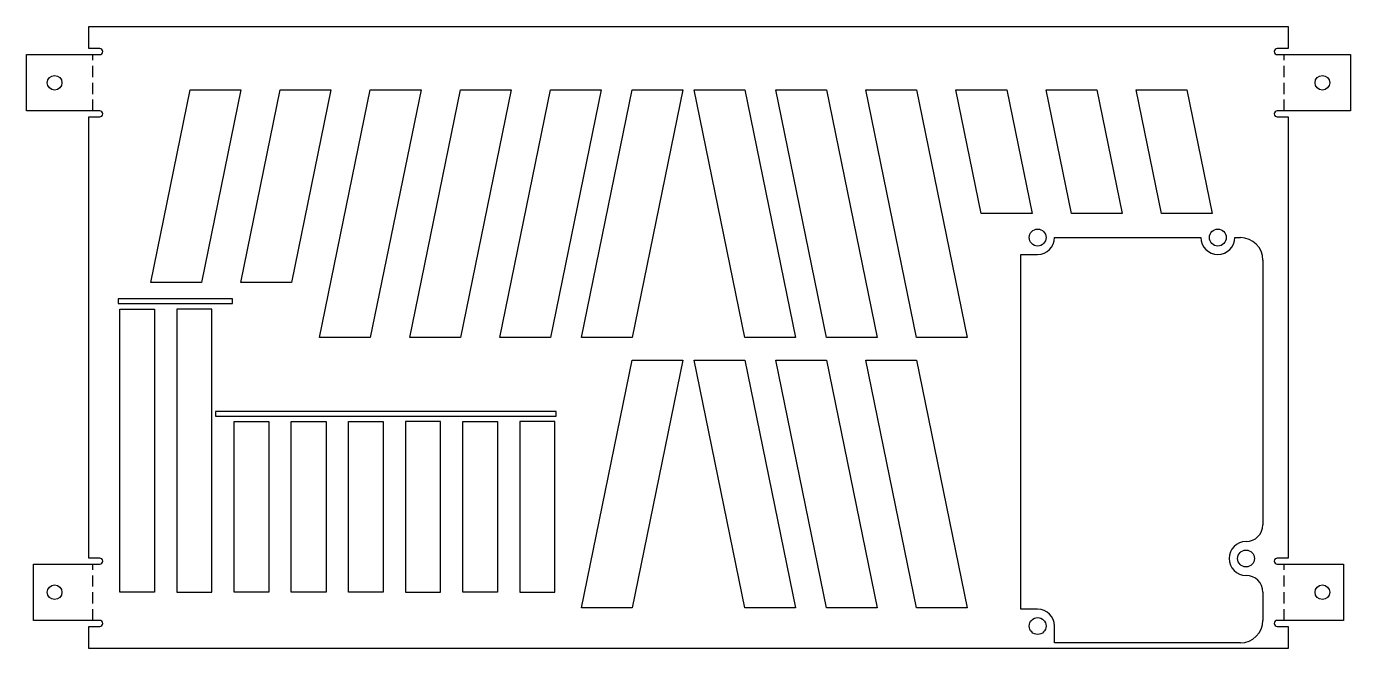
# Model space of a CAD drawing. Header units: millimetres. Extents: x 0 to 470, y 0 to 221.
import ezdxf

# ---------------------------------------------------------------- set-up
doc = ezdxf.new("R2010")
doc.units = ezdxf.units.MM
doc.linetypes.add('DASHED', pattern=[6, 4, -2])
doc.layers.get('0').update_dxf_attribs({"linetype": 'CONTINUOUS'})

msp = doc.modelspace()

# ---------------------------------------------------------------- linework, layer by layer
at = {"linetype": 'CONTINUOUS'}
for p, q in [((22.11791, 213.125), (22.11791, 221)), ((22.11791, 221), (448.11791, 221)), ((448.11791, 221), (448.11791, 213.125)), ((26.04791, 213.125), (22.11791, 213.125)), ((448.11791, 213.125), (444.18791, 213.125)), ((0, 191), (0, 211)), ((0, 211), (22.035, 211)), ((22.035, 211), (25.08291, 211)), ((25.08291, 211), (26.04791, 211)), ((444.18791, 211), (445.15291, 211)), ((445.15291, 211), (448.200821, 211)), ((448.200821, 211), (470.235821, 211)), ((470.235821, 211), (470.235821, 191)), ((44.106547, 130), (58.11791, 198.5)), ((58.11791, 198.5), (76.11791, 198.5)), ((76.11791, 198.5), (62.106547, 130)), ((76.106547, 130), (90.11791, 198.5)), ((90.11791, 198.5), (108.11791, 198.5)), ((108.11791, 198.5), (94.106547, 130)), ((104.11791, 110.5), (122.11791, 198.5)), ((122.11791, 198.5), (140.11791, 198.5)), ((140.11791, 198.5), (122.11791, 110.5)), ((136.11791, 110.5), (154.11791, 198.5)), ((154.11791, 198.5), (172.11791, 198.5)), ((172.11791, 198.5), (154.11791, 110.5)), ((168.11791, 110.5), (186.11791, 198.5)), ((186.11791, 198.5), (204.11791, 198.5)), ((204.11791, 198.5), (186.11791, 110.5)), ((197.11791, 110.5), (215.11791, 198.5)), ((215.11791, 198.5), (233.11791, 198.5)), ((233.11791, 198.5), (215.11791, 110.5)), ((237.11791, 198.5), (255.11791, 198.5)), ((255.11791, 110.5), (237.11791, 198.5)), ((255.11791, 198.5), (273.11791, 110.5)), ((266.11791, 198.5), (284.11791, 198.5)), ((284.11791, 110.5), (266.11791, 198.5)), ((284.11791, 198.5), (302.11791, 110.5)), ((298.11791, 198.5), (316.11791, 198.5)), ((316.11791, 110.5), (298.11791, 198.5)), ((316.11791, 198.5), (334.11791, 110.5)), ((330.11791, 198.5), (348.11791, 198.5)), ((339.11791, 154.5), (330.11791, 198.5)), ((348.11791, 198.5), (357.11791, 154.5)), ((362.11791, 198.5), (380.11791, 198.5)), ((371.11791, 154.5), (362.11791, 198.5)), ((380.11791, 198.5), (389.11791, 154.5)), ((394.11791, 198.5), (412.11791, 198.5)), ((403.11791, 154.5), (394.11791, 198.5)), ((412.11791, 198.5), (421.11791, 154.5)), ((22.035, 191), (0, 191)), ((25.08291, 191), (22.035, 191)), ((22.11791, 32.125), (22.11791, 188.875)), ((22.11791, 188.875), (26.04791, 188.875)), ((26.04791, 191), (25.08291, 191)), ((445.15291, 191), (444.18791, 191)), ((444.18791, 188.875), (448.11791, 188.875)), ((448.200821, 191), (445.15291, 191)), ((448.11791, 188.875), (448.11791, 32.125)), ((470.235821, 191), (448.200821, 191)), ((357.11791, 154.5), (339.11791, 154.5)), ((389.11791, 154.5), (371.11791, 154.5)), ((421.11791, 154.5), (403.11791, 154.5)), ((365.11791, 146), (417.11791, 146)), ((429.11791, 146), (431.11791, 146)), ((353.11791, 14), (353.11791, 140)), ((353.11791, 140), (359.11791, 140)), ((439.11791, 138), (439.11791, 44)), ((62.106547, 130), (44.106547, 130)), ((94.106547, 130), (76.106547, 130)), ((73.16791, 124.2), (32.56791, 124.2)), ((32.56791, 124.2), (32.56791, 122.6)), ((32.56791, 122.6), (73.16791, 122.6)), ((73.16791, 122.6), (73.16791, 124.2)), ((33.11791, 120.6), (45.51791, 120.6)), ((33.11791, 20), (33.11791, 120.6)), ((45.51791, 120.6), (45.51791, 20)), ((65.81791, 120.6), (53.41791, 120.6)), ((53.41791, 120.6), (53.41791, 20)), ((65.81791, 20), (65.81791, 120.6)), ((122.11791, 110.5), (104.11791, 110.5)), ((154.11791, 110.5), (136.11791, 110.5)), ((186.11791, 110.5), (168.11791, 110.5)), ((215.11791, 110.5), (197.11791, 110.5)), ((273.11791, 110.5), (255.11791, 110.5)), ((302.11791, 110.5), (284.11791, 110.5)), ((334.11791, 110.5), (316.11791, 110.5)), ((197.11791, 14.5), (215.11791, 102.5)), ((215.11791, 102.5), (233.11791, 102.5)), ((233.11791, 102.5), (215.11791, 14.5)), ((237.11791, 102.5), (255.11791, 102.5)), ((255.11791, 14.5), (237.11791, 102.5)), ((255.11791, 102.5), (273.11791, 14.5)), ((266.11791, 102.5), (284.11791, 102.5)), ((284.11791, 14.5), (266.11791, 102.5)), ((284.11791, 102.5), (302.11791, 14.5)), ((298.11791, 102.5), (316.11791, 102.5)), ((316.11791, 14.5), (298.11791, 102.5)), ((316.11791, 102.5), (334.11791, 14.5)), ((188.16791, 84.2), (67.16791, 84.2)), ((67.16791, 84.2), (67.16791, 82.6)), ((67.16791, 82.6), (188.16791, 82.6)), ((73.71791, 20), (73.71791, 80.6)), ((73.71791, 80.6), (86.11791, 80.6)), ((86.11791, 80.6), (86.11791, 20)), ((94.01791, 80.6), (106.41791, 80.6)), ((94.01791, 20), (94.01791, 80.6)), ((106.41791, 80.6), (106.41791, 20)), ((114.31791, 20), (114.31791, 80.6)), ((114.31791, 80.6), (126.71791, 80.6)), ((126.71791, 80.6), (126.71791, 20)), ((147.01791, 80.6), (134.61791, 80.6)), ((134.61791, 80.6), (134.61791, 20)), ((147.01791, 20), (147.01791, 80.6)), ((154.91791, 20), (154.91791, 80.6)), ((154.91791, 80.6), (167.31791, 80.6)), ((167.31791, 80.6), (167.31791, 20)), ((187.61791, 80.6), (175.21791, 80.6)), ((175.21791, 80.6), (175.21791, 20)), ((187.61791, 20), (187.61791, 80.6)), ((188.16791, 82.6), (188.16791, 84.2)), ((2.5, 10), (2.5, 30)), ((2.5, 30), (22.035, 30)), ((22.035, 30), (25.08291, 30)), ((26.04791, 32.125), (22.11791, 32.125)), ((25.08291, 30), (26.04791, 30)), ((448.11791, 32.125), (444.18791, 32.125)), ((444.18791, 30), (445.15291, 30)), ((445.15291, 30), (448.200821, 30)), ((448.200821, 30), (467.735821, 30)), ((467.735821, 30), (467.735821, 10)), ((45.51791, 20), (33.11791, 20)), ((53.41791, 20), (65.81791, 20)), ((86.11791, 20), (73.71791, 20)), ((106.41791, 20), (94.01791, 20)), ((126.71791, 20), (114.31791, 20)), ((134.61791, 20), (147.01791, 20)), ((167.31791, 20), (154.91791, 20)), ((175.21791, 20), (187.61791, 20)), ((439.11791, 20), (439.11791, 10)), ((215.11791, 14.5), (197.11791, 14.5)), ((273.11791, 14.5), (255.11791, 14.5)), ((302.11791, 14.5), (284.11791, 14.5)), ((334.11791, 14.5), (316.11791, 14.5)), ((22.035, 10), (2.5, 10)), ((25.08291, 10), (22.035, 10)), ((26.04791, 10), (25.08291, 10)), ((359.11791, 14), (353.11791, 14)), ((445.15291, 10), (444.18791, 10)), ((448.200821, 10), (445.15291, 10)), ((467.735821, 10), (448.200821, 10)), ((22.11791, 0), (22.11791, 7.875)), ((22.11791, 7.875), (26.04791, 7.875)), ((365.11791, 2), (365.11791, 8)), ((444.18791, 7.875), (448.11791, 7.875)), ((448.11791, 7.875), (448.11791, 0)), ((448.11791, 0), (22.11791, 0)), ((431.11791, 2), (365.11791, 2))]:
    msp.add_line(p, q, dxfattribs=at)
at = {"linetype": 'DASHED'}
for p, q in [((23.558955, 191), (23.558955, 211)), ((446.676866, 191), (446.676866, 211)), ((23.558955, 10), (23.558955, 30)), ((446.676866, 10), (446.676866, 30))]:
    msp.add_line(p, q, dxfattribs=at)
at = {"linetype": 'CONTINUOUS'}
for centre, radius in [((10, 201), 2.6), ((460.235821, 201), 2.6), ((359.11791, 146), 3), ((423.11791, 146), 3), ((433.11791, 32), 3), ((10, 20), 2.6), ((460.235821, 20), 2.6), ((359.11791, 8), 3)]:
    msp.add_circle(centre, radius, dxfattribs=at)
for centre, radius, start, end in [((26.04791, 212.0625), 1.0625, 270, 90), ((444.18791, 212.0625), 1.0625, 90, 270), ((26.04791, 189.9375), 1.0625, 270, 90), ((444.18791, 189.9375), 1.0625, 90, 270), ((359.11791, 146), 6, 270, 0), ((423.11791, 146), 6, 180, 0), ((431.11791, 138), 8, 0, 90), ((433.11791, 44), 6, 270, 0), ((433.11791, 32), 6, 90, 270), ((26.04791, 31.0625), 1.0625, 270, 90), ((444.18791, 31.0625), 1.0625, 90, 270), ((433.11791, 20), 6, 0, 90), ((26.04791, 8.9375), 1.0625, 270, 90), ((359.11791, 8), 6, 360, 90), ((431.11791, 10), 8, 270, 0), ((444.18791, 8.9375), 1.0625, 90, 270)]:
    msp.add_arc(centre, radius, start, end, dxfattribs=at)

doc.saveas('drawing.dxf')
